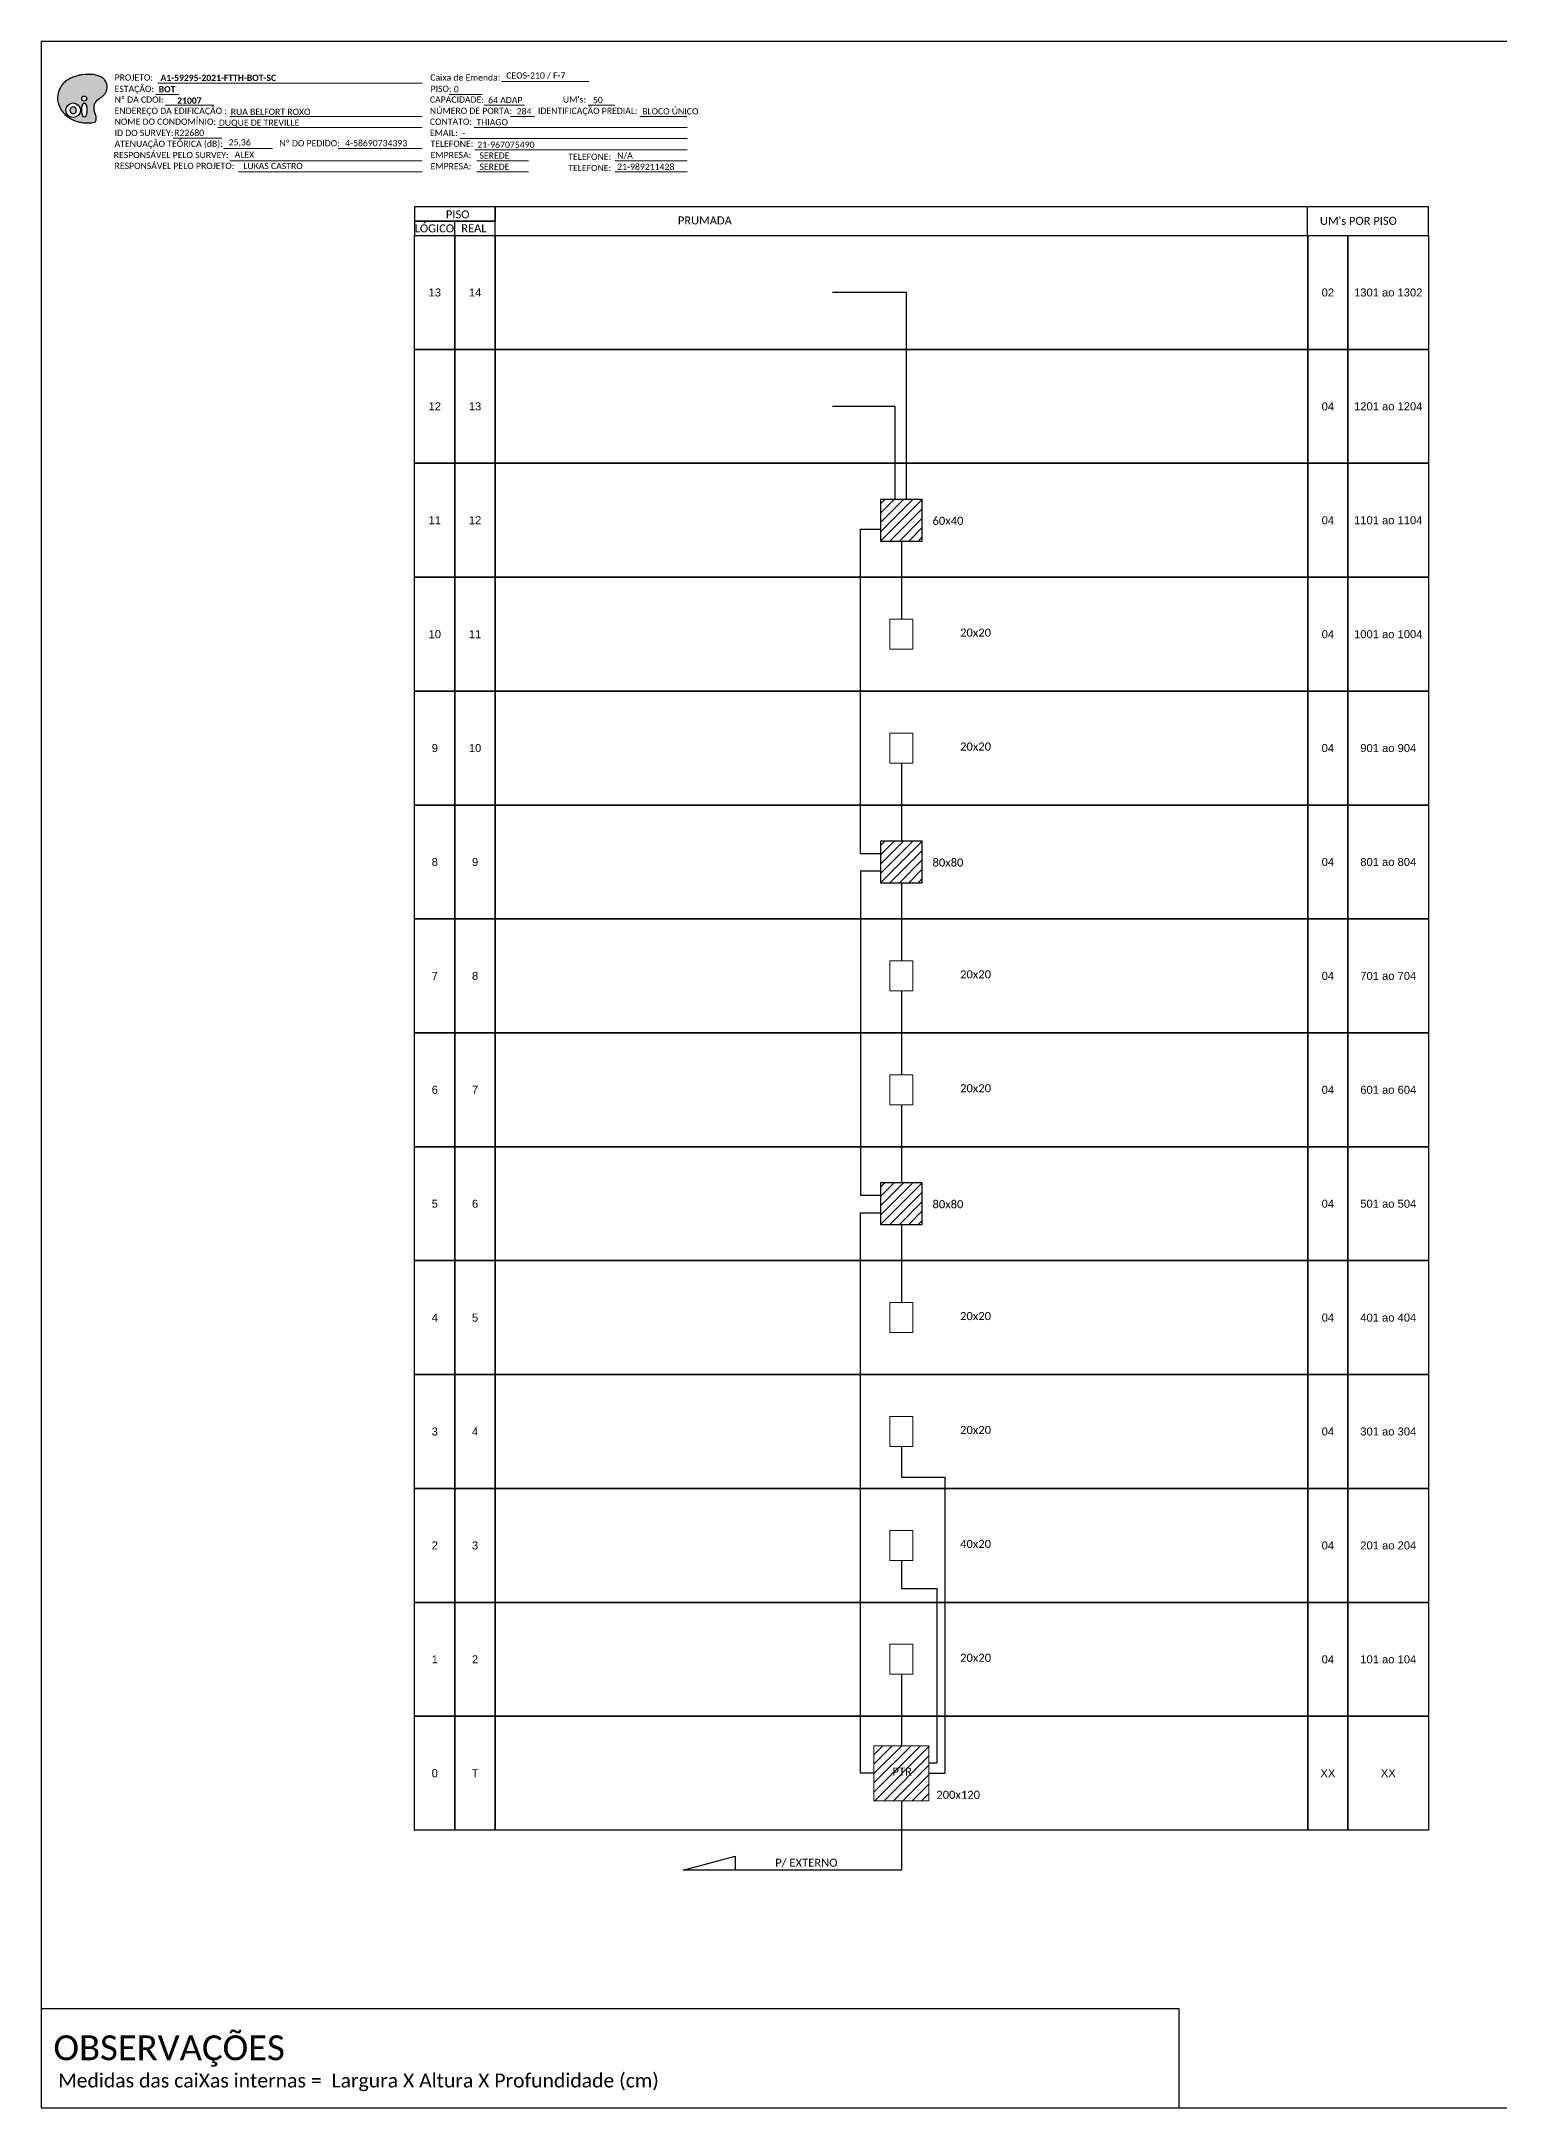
# Model space of a CAD drawing. Extents: x -89 to 2622484776, y -1852823961 to 1299.
# Drawn here: x 870 to 1289, y 705 to 1299 of the extents above; entities that cross this region are included whole.
import ezdxf
from ezdxf.enums import TextEntityAlignment as Align

# ---------------------------------------------------------------- set-up
doc = ezdxf.new("R2010")
doc.units = 0
doc.styles.add('ARIAL', font='arial.ttf')
doc.styles.add('WMF-Calibri0', font='calibri.ttf')
doc.styles.add('WMF-Calibri1', font='calibrib.ttf')

# ---------------------------------------------------------------- blocks, each defined once
blk = doc.blocks.new('OI')
h = blk.add_hatch(color=40)
edge = h.paths.add_edge_path()
edge.add_spline(control_points=[(4.35, -0.67), (3.92, -0.99), (3.26, -1.5), (2.81, -2.59), (2.9, -3.5), (3.06, -4.27), (3.31, -4.85), (3.37, -5.39), (3.4, -5.88), (3.2, -6.4), (2.54, -6.61), (1.65, -6.63), (0.55, -6.67), (-0.56, -6.42), (-1.61, -6.14), (-2.77, -5.61), (-3.92, -4.77), (-4.89, -3.7), (-5.34, -2.65), (-5.6, -1.94), (-5.85, -0.96), (-5.71, 0.47), (-5.1, 2.02), (-4.14, 3.02), (-3.3, 3.61), (-2.37, 4.16), (-1.36, 4.44), (-0.56, 4.7), (0.79, 4.85), (2.24, 4.97), (3.79, 4.57), (4.67, 4.21), (5.44, 3.65), (5.76, 2.99), (6.03, 2.21), (6.01, 1.46), (5.72, 0.64), (5.31, 0.08), (4.88, -0.38), (4.51, -0.55), (4.35, -0.67)], knot_values=[0, 0, 0, 0, 1.60434, 2.417191, 3.427595, 4.282808, 4.776746, 5.304182, 5.888771, 6.258406, 6.858137, 7.79129, 8.986195, 10.124242, 11.187857, 12.242908, 13.953784, 15.414161, 16.515391, 17.349188, 17.675853, 19.552021, 21.515531, 22.568638, 23.63245, 24.621084, 25.782718, 26.745347, 27.142653, 29.870543, 31.004649, 31.921532, 32.709589, 33.801391, 34.042471, 35.192333, 35.971461, 36.628871, 37.254359, 37.836911, 37.836911, 37.836911, 37.836911], degree=3, periodic=0)
h.paths.add_polyline_path([(1.13, -0.87, -1), (-0.04, -0.87, -1)], flags=16)
edge = h.paths.add_edge_path(flags=16)
edge.add_ellipse((0.56, -3.59), major_axis=(-0.02, 1.71), ratio=0.361305, start_angle=0, end_angle=360)
h.paths.add_polyline_path([(-0.36, -3.62, -1), (-3.8, -3.62, -1)], flags=16)
edge = h.paths.add_edge_path(flags=0)
edge.add_ellipse((-2.08, -3.62), major_axis=(0, 0.885), ratio=0.758294, start_angle=0, end_angle=360)
at = {"color": 40}
for centre, radius in [((-2.08, -3.62), 1.72), ((0.54, -0.87), 0.587)]:
    blk.add_circle(centre, radius, dxfattribs=at)
blk.add_ellipse((-2.08, -3.62), major_axis=(0, 0.885), ratio=0.758294, start_param=-3.141592653589792, end_param=3.141592653589792, dxfattribs=at)
blk.add_ellipse((0.56, -3.59), major_axis=(-0.02, 1.71), ratio=0.361305, dxfattribs=at)
at = {"color": 40, "start_tangent": (-0.800898, -0.598801), "end_tangent": (-0.800898, -0.598801)}
blk.add_spline([(4.35, -0.67), (3.2, -1.78), (2.9, -2.54), (2.92, -3.55), (3.12, -4.38), (3.28, -4.85), (3.37, -5.37), (3.35, -5.95), (3.2, -6.29), (2.66, -6.55), (1.73, -6.63), (0.54, -6.62), (-0.58, -6.41), (-1.6, -6.11), (-2.56, -5.67), (-3.95, -4.67), (-4.89, -3.56), (-5.37, -2.56), (-5.64, -1.78), (-5.72, -1.46), (-5.63, 0.42), (-4.84, 2.22), (-4.13, 2.99), (-3.27, 3.62), (-2.4, 4.09), (-1.3, 4.47), (-0.37, 4.72), (0.02, 4.77), (2.75, 4.8), (3.85, 4.53), (4.69, 4.16), (5.31, 3.68), (5.85, 2.73), (5.93, 2.5), (5.94, 1.35), (5.67, 0.62), (5.29, 0.08), (4.84, -0.36), (4.35, -0.67)], degree=3, dxfattribs=at)
blk = doc.blocks.new('CARIMBO')
at = {"color": 7, "lineweight": 0}
for points in [[(35.66, -16.79), (111.64, -16.79)], [(134.48, -16.3), (159.61, -16.3)], [(35.15, -20.06), (41.7, -20.06)], [(37.81, -23.14), (51.75, -23.14)], [(119.43, -20.02), (128.92, -20.02)], [(129.48, -23.14), (141.1, -23.14)], [(159.42, -23.14), (167.09, -23.14)], [(52.97, -29.48), (111.64, -29.48)], [(56.38, -26.37), (111.64, -26.37)], [(126.6, -29.48), (187.83, -29.48)], [(137.07, -26.37), (144.01, -26.37)], [(174.24, -26.37), (187.8, -26.37)], [(40.13, -32.55), (54.07, -32.55)], [(54.67, -35.52), (68.61, -35.52)], [(122.56, -32.72), (187.83, -32.72)], [(56.38, -39.07), (111.64, -39.07)], [(126.84, -35.96), (187.83, -35.96)], [(127.45, -39.07), (142.25, -39.07)], [(167.06, -39.07), (187.83, -39.07)], [(58.87, -42.31), (111.64, -42.31)], [(127.45, -42.31), (142.25, -42.31)], [(167.06, -42.31), (187.83, -42.31)]]:
    blk.add_lwpolyline(points, dxfattribs=at)
at = {"color": 7, "xscale": 1.213923925163967, "yscale": 1.213923925163967, "zscale": 1.213923925163967, "rotation": 0.1532896023949059}
blk.add_blockref('OI', (13.86, -20.16), dxfattribs=at)
at = {"color": 7, "lineweight": 0, "style": 'WMF-Calibri0'}
for s, height, p in [('PROJETO:', 1.793, (23.26, -16.04)), ('ESTAÇÃO:', 1.793, (23.26, -19.32)), ('Caixa de Emenda:', 1.7927, (114.02, -16.04)), ('PISO:', 1.793, (114.09, -19.28)), ('ENDEREÇO DA EDIFICAÇÃO :', 1.7927, (23.26, -25.63)), ('Nº DA CDOI:', 1.7927, (23.26, -22.39)), ('CAPACIDADE:', 1.7927, (113.91, -22.39)), ('NÚMERO DE PORTA:', 1.7927, (113.91, -25.63)), ('IDENTIFICAÇÃO PREDIAL:', 1.7927, (144.99, -25.63)), ("UM's:", 1.793, (152.15, -22.39)), ('NOME DO CONDOMÍNIO:', 1.7927, (23.26, -28.74)), ('CONTATO:', 1.793, (113.91, -28.74)), ('ATENUAÇÃO TEÓRICA (dB):', 1.7927, (23.26, -35.09)), ('ID DO SURVEY:', 1.7927, (23.26, -31.97)), ('EMAIL:', 1.793, (113.91, -31.97)), ('TELEFONE:', 1.793, (114.09, -35.09)), ('RESPONSÁVEL PELO SURVEY:', 1.7927, (23.02, -38.32)), ('RESPONSÁVEL PELO PROJETO:', 1.7927, (23.26, -41.44)), ('EMPRESA:', 1.793, (114.09, -38.32)), ('EMPRESA:', 1.793, (114.09, -41.56)), ('TELEFONE:', 1.793, (153.7, -38.83)), ('TELEFONE:', 1.793, (153.7, -42.06))]:
    blk.add_text(s, height=height, dxfattribs=at).set_placement(p)
at = {"color": 7, "lineweight": 0, "flags": 8}
for tag, p, style in [('EST', (35.94, -19.41), 'WMF-Calibri1'), ('PROJ', (36.46, -16.13), 'WMF-Calibri1'), ('PISO_PTR', (120.78, -19.42), 'WMF-Calibri0'), ('CEOS-XX', (135.87, -15.46), 'WMF-Calibri0'), ('CAPAC.', (130.66, -22.52), 'WMF-Calibri0'), ("UC'S", (160.78, -22.54), 'WMF-Calibri0'), ('NOME_DO_COND.', (53.23, -29.02), 'WMF-Calibri0'), ('LOGRADOURO', (56.65, -25.91), 'WMF-Calibri0'), ('NOME_DO_CONTATO', (127.3, -28.89), 'WMF-Calibri0'), ('N°', (138.85, -25.77), 'WMF-Calibri0'), ('N°PREDIO', (174.94, -25.77), 'WMF-Calibri0'), ('_ID_', (40.39, -31.94), 'WMF-Calibri0'), ('O_POTEN', (56.06, -34.68), 'WMF-Calibri0'), ('EMAIL', (123.26, -32.12), 'WMF-Calibri0'), ('TELEFONE', (127.55, -35.36), 'WMF-Calibri0'), ('RES_SURVEY', (57.78, -38.23), 'WMF-Calibri0'), ('RES_PROJ', (60.27, -41.47), 'WMF-Calibri0'), ('EMP_RESP_SURVEY', (128.16, -38.47), 'WMF-Calibri0'), ('EMP_RESP_PROJ', (128.16, -41.71), 'WMF-Calibri0'), ('CONT_RESP_SURVEY', (167.76, -38.47), 'WMF-Calibri0'), ('CONT_RESP_PROJ', (167.76, -41.71), 'WMF-Calibri0')]:
    blk.add_attdef(tag, p, '', height=1.79, dxfattribs=dict(at, style=style))
at = {"color": 7, "lineweight": 0, "style": 'WMF-Calibri1', "flags": 8}
blk.add_attdef("N° CDO'S", text='', height=1.79, dxfattribs=at).set_placement((44.78, -22.68), align=Align.CENTER)

msp = doc.modelspace()

# ---------------------------------------------------------------- hatches: boundary and pattern name
h = msp.add_hatch()
h.set_pattern_fill('ANSI31', color=1, scale=0.6)
h.set_pattern_definition([(45, (-295.82, 244.2563), (-1.3470384, 1.3470384), [])])
h.paths.add_polyline_path([(1110.97, 1155.35), (1122.97, 1155.35), (1122.97, 1167.35), (1110.97, 1167.35)])
h = msp.add_hatch()
h.set_pattern_fill('ANSI31', color=1, scale=0.6)
h.set_pattern_definition([(45, (-295.82, 146.025), (-1.3470384, 1.3470384), [])])
h.paths.add_polyline_path([(1110.97, 1057.12), (1122.97, 1057.12), (1122.97, 1069.12), (1110.97, 1069.12)])
h = msp.add_hatch()
h.set_pattern_fill('ANSI31', color=1, scale=0.6)
h.set_pattern_definition([(45, (-295.82, 47.7938), (-1.3470384, 1.3470384), [])])
h.paths.add_polyline_path([(1110.97, 958.88), (1122.97, 958.88), (1122.97, 970.88), (1110.97, 970.88)])
h = msp.add_hatch()
h.set_pattern_fill('ANSI31', color=1, scale=0.6)
h.set_pattern_definition([(45, (486.9186, 3441.476), (-1.3470384, 1.3470384), [])])
h.paths.add_polyline_path([(1124.88, 793.26), (1124.88, 809.07), (1109.07, 809.07), (1109.07, 793.26)])
h.paths.add_polyline_path([(1113.81, 799.9), (1120.61, 799.9), (1120.61, 803.37), (1113.81, 803.37)], flags=24)

# ---------------------------------------------------------------- linework, layer by layer
at = {"color": 3, "ltscale": 0.5}
for p, q in [((1105.18, 1158.76), (1110.97, 1158.76)), ((1105.18, 1065.53), (1110.97, 1065.53)), ((1105.18, 1060.53), (1110.97, 1060.53)), ((1105.18, 967.29), (1110.97, 967.29)), ((1105.18, 801.17), (1105.18, 962.29)), ((1105.18, 962.29), (1110.97, 962.29)), ((1109.07, 801.17), (1105.18, 801.17))]:
    msp.add_line(p, q, dxfattribs=at)
for points in [[(869.68, 705.02), (1708.25, 705.02), (1708.25, 1299.02), (869.68, 1299.02), (869.68, 705.02)], [(1000.13, 1243.21), (1268.5, 1243.21), (1268.5, 1251.43), (1000.13, 1251.43), (1000.13, 1251.43), (1000.13, 1247.32)], [(1233.75, 1243.21), (1233.75, 1251.43)], [(988.56, 1243.21), (988.56, 1247.32)]]:
    msp.add_lwpolyline(points)
at = {"color": 7, "lineweight": 0}
msp.add_lwpolyline([(954.99, 1268.26), (979.14, 1268.26)], dxfattribs=at)
for points in [[(976.99, 1247.32), (1000.13, 1247.32), (1000.13, 1251.43), (976.99, 1251.43)], [(976.99, 1243.21), (1000.13, 1243.21), (1000.13, 1247.32), (976.99, 1247.32)], [(977.02, 1243.21), (988.59, 1243.21), (988.59, 1210.46), (977.02, 1210.46)], [(988.59, 1243.21), (1000.17, 1243.21), (1000.17, 1210.46), (988.59, 1210.46)], [(1000.17, 1243.21), (1233.78, 1243.21), (1233.78, 1210.46), (1000.17, 1210.46)], [(1233.78, 1243.21), (1245.35, 1243.21), (1245.35, 1210.46), (1233.78, 1210.46)], [(1245.35, 1243.21), (1268.5, 1243.21), (1268.5, 1210.46), (1245.35, 1210.46)], [(977.02, 1210.46), (988.59, 1210.46), (988.59, 1177.72), (977.02, 1177.72)], [(988.59, 1210.46), (1000.17, 1210.46), (1000.17, 1177.72), (988.59, 1177.72)], [(1000.17, 1210.46), (1233.78, 1210.46), (1233.78, 1177.72), (1000.17, 1177.72)], [(1233.78, 1210.46), (1245.35, 1210.46), (1245.35, 1177.72), (1233.78, 1177.72)], [(1245.35, 1210.46), (1268.5, 1210.46), (1268.5, 1177.72), (1245.35, 1177.72)], [(977.02, 1177.72), (988.59, 1177.72), (988.59, 1144.97), (977.02, 1144.97)], [(988.59, 1177.72), (1000.17, 1177.72), (1000.17, 1144.97), (988.59, 1144.97)], [(1000.17, 1177.72), (1233.78, 1177.72), (1233.78, 1144.97), (1000.17, 1144.97)], [(1233.78, 1177.72), (1245.35, 1177.72), (1245.35, 1144.97), (1233.78, 1144.97)], [(1245.35, 1177.72), (1268.5, 1177.72), (1268.5, 1144.97), (1245.35, 1144.97)], [(977.02, 1144.97), (988.59, 1144.97), (988.59, 1112.23), (977.02, 1112.23)], [(988.59, 1144.97), (1000.17, 1144.97), (1000.17, 1112.23), (988.59, 1112.23)], [(1000.17, 1144.97), (1233.78, 1144.97), (1233.78, 1112.23), (1000.17, 1112.23)], [(1233.78, 1144.97), (1245.35, 1144.97), (1245.35, 1112.23), (1233.78, 1112.23)], [(1245.35, 1144.97), (1268.5, 1144.97), (1268.5, 1112.23), (1245.35, 1112.23)], [(977.02, 1112.23), (988.59, 1112.23), (988.59, 1079.49), (977.02, 1079.49)], [(988.59, 1112.23), (1000.17, 1112.23), (1000.17, 1079.49), (988.59, 1079.49)], [(1000.17, 1112.23), (1233.78, 1112.23), (1233.78, 1079.49), (1000.17, 1079.49)], [(1233.78, 1112.23), (1245.35, 1112.23), (1245.35, 1079.49), (1233.78, 1079.49)], [(1245.35, 1112.23), (1268.5, 1112.23), (1268.5, 1079.49), (1245.35, 1079.49)], [(977.02, 1079.49), (988.59, 1079.49), (988.59, 1046.74), (977.02, 1046.74)], [(988.59, 1079.49), (1000.17, 1079.49), (1000.17, 1046.74), (988.59, 1046.74)], [(1000.17, 1079.49), (1233.78, 1079.49), (1233.78, 1046.74), (1000.17, 1046.74)], [(1233.78, 1079.49), (1245.35, 1079.49), (1245.35, 1046.74), (1233.78, 1046.74)], [(1245.35, 1079.49), (1268.5, 1079.49), (1268.5, 1046.74), (1245.35, 1046.74)], [(977.02, 1046.74), (988.59, 1046.74), (988.59, 1014), (977.02, 1014)], [(988.59, 1046.74), (1000.17, 1046.74), (1000.17, 1014), (988.59, 1014)], [(1000.17, 1046.74), (1233.78, 1046.74), (1233.78, 1014), (1000.17, 1014)], [(1233.78, 1046.74), (1245.35, 1046.74), (1245.35, 1014), (1233.78, 1014)], [(1245.35, 1046.74), (1268.5, 1046.74), (1268.5, 1014), (1245.35, 1014)], [(977.02, 1014), (988.59, 1014), (988.59, 981.26), (977.02, 981.26)], [(988.59, 1014), (1000.17, 1014), (1000.17, 981.26), (988.59, 981.26)], [(1000.17, 1014), (1233.78, 1014), (1233.78, 981.26), (1000.17, 981.26)], [(1233.78, 1014), (1245.35, 1014), (1245.35, 981.26), (1233.78, 981.26)], [(1245.35, 1014), (1268.5, 1014), (1268.5, 981.26), (1245.35, 981.26)], [(977.02, 981.26), (988.59, 981.26), (988.59, 948.51), (977.02, 948.51)], [(988.59, 981.26), (1000.17, 981.26), (1000.17, 948.51), (988.59, 948.51)], [(1000.17, 981.26), (1233.78, 981.26), (1233.78, 948.51), (1000.17, 948.51)], [(1233.78, 981.26), (1245.35, 981.26), (1245.35, 948.51), (1233.78, 948.51)], [(1245.35, 981.26), (1268.5, 981.26), (1268.5, 948.51), (1245.35, 948.51)], [(977.02, 948.51), (988.59, 948.51), (988.59, 915.77), (977.02, 915.77)], [(988.59, 948.51), (1000.17, 948.51), (1000.17, 915.77), (988.59, 915.77)], [(1000.17, 948.51), (1233.78, 948.51), (1233.78, 915.77), (1000.17, 915.77)], [(1233.78, 948.51), (1245.35, 948.51), (1245.35, 915.77), (1233.78, 915.77)], [(1245.35, 948.51), (1268.5, 948.51), (1268.5, 915.77), (1245.35, 915.77)], [(977.02, 915.77), (988.59, 915.77), (988.59, 883.03), (977.02, 883.03)], [(988.59, 915.77), (1000.17, 915.77), (1000.17, 883.03), (988.59, 883.03)], [(1000.17, 915.77), (1233.78, 915.77), (1233.78, 883.03), (1000.17, 883.03)], [(1233.78, 915.77), (1245.35, 915.77), (1245.35, 883.03), (1233.78, 883.03)], [(1245.35, 915.77), (1268.5, 915.77), (1268.5, 883.03), (1245.35, 883.03)], [(977.02, 883.03), (988.59, 883.03), (988.59, 850.28), (977.02, 850.28)], [(988.59, 883.03), (1000.17, 883.03), (1000.17, 850.28), (988.59, 850.28)], [(1000.17, 883.03), (1233.78, 883.03), (1233.78, 850.28), (1000.17, 850.28)], [(1233.78, 883.03), (1245.35, 883.03), (1245.35, 850.28), (1233.78, 850.28)], [(1245.35, 883.03), (1268.5, 883.03), (1268.5, 850.28), (1245.35, 850.28)], [(977.02, 850.28), (988.59, 850.28), (988.59, 817.54), (977.02, 817.54)], [(988.59, 850.28), (1000.17, 850.28), (1000.17, 817.54), (988.59, 817.54)], [(1000.17, 850.28), (1233.78, 850.28), (1233.78, 817.54), (1000.17, 817.54)], [(1233.78, 850.28), (1245.35, 850.28), (1245.35, 817.54), (1233.78, 817.54)], [(1245.35, 850.28), (1268.5, 850.28), (1268.5, 817.54), (1245.35, 817.54)], [(977.02, 817.54), (988.59, 817.54), (988.59, 784.79), (977.02, 784.79)], [(988.59, 817.54), (1000.17, 817.54), (1000.17, 784.79), (988.59, 784.79)], [(1000.17, 817.54), (1233.78, 817.54), (1233.78, 784.79), (1000.17, 784.79)], [(1233.78, 817.54), (1245.35, 817.54), (1245.35, 784.79), (1233.78, 784.79)], [(1245.35, 817.54), (1268.5, 817.54), (1268.5, 784.79), (1245.35, 784.79)]]:
    msp.add_lwpolyline(points, close=True)
at = {"color": 3, "ltscale": 0.5}
for points in [[(1118.47, 1167.35), (1118.47, 1226.83), (1097.18, 1226.83)], [(1115.18, 1167.35), (1115.18, 1194.09), (1097.18, 1194.09)], [(1105.18, 1065.53), (1105.18, 1158.76)], [(1116.97, 1155.35), (1116.97, 1132.91)], [(1116.97, 1091.55), (1116.97, 1069.12)], [(1105.18, 1060.53), (1105.18, 967.29)], [(1116.97, 1057.12), (1116.97, 1034.68)], [(1116.97, 1026.06), (1116.97, 1001.94)], [(1116.97, 993.32), (1116.97, 970.88)], [(1116.97, 958.88), (1116.97, 936.45)], [(1116.97, 895.09), (1116.97, 886.29), (1120.29, 886.29), (1129.48, 886.29), (1129.48, 801.17)], [(1116.97, 862.34), (1116.97, 854.29), (1120.29, 854.29), (1127.18, 854.29), (1127.18, 804.17)], [(1116.97, 829.6), (1116.97, 809.07)], [(1124.88, 804.17), (1127.18, 804.17)], [(1124.88, 801.17), (1127.18, 801.17), (1129.48, 801.17)], [(1116.97, 793.26), (1116.97, 773.29), (1054.18, 773.29), (1069.18, 777.29), (1069.18, 773.29)]]:
    msp.add_lwpolyline(points, dxfattribs=at)
at = {"color": 1}
for points in [[(1110.97, 1155.35), (1122.97, 1155.35), (1122.97, 1167.35), (1110.97, 1167.35)], [(1110.97, 1057.12), (1122.97, 1057.12), (1122.97, 1069.12), (1110.97, 1069.12)], [(1110.97, 958.88), (1122.97, 958.88), (1122.97, 970.88), (1110.97, 970.88)]]:
    msp.add_lwpolyline(points, close=True, dxfattribs=at)
at = {"color": 0, "lineweight": 0}
for points in [[(1113.66, 1132.91), (1120.29, 1132.91), (1120.29, 1124.29), (1113.66, 1124.29)], [(1113.66, 1100.17), (1120.29, 1100.17), (1120.29, 1091.55), (1113.66, 1091.55)], [(1113.66, 1034.68), (1120.29, 1034.68), (1120.29, 1026.06), (1113.66, 1026.06)], [(1113.66, 1001.94), (1120.29, 1001.94), (1120.29, 993.32), (1113.66, 993.32)], [(1113.66, 936.45), (1120.29, 936.45), (1120.29, 927.83), (1113.66, 927.83)], [(1113.66, 903.71), (1120.29, 903.71), (1120.29, 895.09), (1113.66, 895.09)], [(1113.66, 870.96), (1120.29, 870.96), (1120.29, 862.34), (1113.66, 862.34)], [(1113.66, 838.22), (1120.29, 838.22), (1120.29, 829.6), (1113.66, 829.6)]]:
    msp.add_lwpolyline(points, close=True, dxfattribs=at)
at = {"color": 1, "lineweight": 0}
msp.add_lwpolyline([(1109.07, 809.07), (1124.88, 809.07), (1124.88, 793.26), (1109.07, 793.26)], close=True, dxfattribs=at)
at = {"color": 7}
msp.add_lwpolyline([(869.76, 733.5), (1196.71, 733.5), (1196.71, 705.02)], dxfattribs=at)
for p in [(977.02, 1243.21), (977.02, 1210.46), (977.02, 1177.72), (977.02, 1144.97), (977.02, 1112.23), (977.02, 1079.49), (977.02, 1046.74), (977.02, 1014), (977.02, 981.26), (977.02, 948.51), (977.02, 915.77), (977.02, 883.03), (977.02, 850.28), (977.02, 817.54), (977.02, 784.79)]:
    msp.add_point(p)

# ---------------------------------------------------------------- block references
ref = msp.add_blockref('CARIMBO', (867.49, 1303.77))
ref.add_attrib('PROJ', 'A1-59295-2021-FTTH-BOT-SC', (903.95, 1287.63), dxfattribs={"color": 7, "lineweight": 0, "height": 1.7927, "style": 'WMF-Calibri1'})
ref.add_attrib('EST', 'BOT', (903.43, 1284.35), dxfattribs={"color": 7, "lineweight": 0, "height": 1.793, "style": 'WMF-Calibri1'})
ref.add_attrib("N° CDO'S", '21007', dxfattribs={"color": 7, "lineweight": 0, "height": 1.793, "style": 'WMF-Calibri1'}).set_placement((912.27, 1281.09), align=Align.CENTER)
ref.add_attrib('LOGRADOURO', 'RUA BELFORT ROXO', (924.14, 1277.86), dxfattribs={"color": 7, "lineweight": 0, "height": 1.7927, "style": 'WMF-Calibri0'})
ref.add_attrib('NOME_DO_COND.', 'DUQUE DE TREVILLE', (920.72, 1274.74), dxfattribs={"color": 7, "lineweight": 0, "height": 1.7927, "style": 'WMF-Calibri0'})
ref.add_attrib('_ID_', 'R22680', (907.89, 1271.83), dxfattribs={"color": 7, "lineweight": 0, "height": 1.793, "style": 'WMF-Calibri0'})
ref.add_attrib('O_POTEN', '25,36', (923.55, 1269.09), dxfattribs={"color": 7, "lineweight": 0, "height": 1.793, "style": 'WMF-Calibri0'})
ref.add_attrib('RES_SURVEY', 'ALEX', (925.27, 1265.54), dxfattribs={"color": 7, "lineweight": 0, "height": 1.793, "style": 'WMF-Calibri0'})
ref.add_attrib('RES_PROJ', 'LUKAS CASTRO', (927.76, 1262.3), dxfattribs={"color": 7, "lineweight": 0, "height": 1.7927, "style": 'WMF-Calibri0'})
ref.add_attrib('CEOS-XX', 'CEOS-210 / F-7', (1003.36, 1288.31), dxfattribs={"color": 7, "lineweight": 0, "height": 1.7927, "style": 'WMF-Calibri0'})
ref.add_attrib('CAPAC.', '64 ADAP', (998.15, 1281.25), dxfattribs={"color": 7, "lineweight": 0, "height": 1.793, "style": 'WMF-Calibri0'})
ref.add_attrib("UC'S", '50', (1028.27, 1281.23), dxfattribs={"color": 7, "lineweight": 0, "height": 1.793, "style": 'WMF-Calibri0'})
ref.add_attrib('PISO_PTR', '0', (988.28, 1284.34), dxfattribs={"color": 7, "lineweight": 0, "height": 1.79, "style": 'WMF-Calibri0'})
ref.add_attrib('N°', '284', (1006.34, 1278), dxfattribs={"color": 7, "lineweight": 0, "height": 1.793, "style": 'WMF-Calibri0'})
ref.add_attrib('N°PREDIO', 'BLOCO ÚNICO', (1042.43, 1278), dxfattribs={"color": 7, "lineweight": 0, "height": 1.7927, "style": 'WMF-Calibri0'})
ref.add_attrib('NOME_DO_CONTATO', 'THIAGO', (994.79, 1274.88), dxfattribs={"color": 7, "lineweight": 0, "height": 1.793, "style": 'WMF-Calibri0'})
ref.add_attrib('EMAIL', '-', (990.75, 1271.65), dxfattribs={"color": 7, "lineweight": 0, "height": 1.79, "style": 'WMF-Calibri0'})
ref.add_attrib('TELEFONE', '21-967075490', (995.04, 1268.41), dxfattribs={"color": 7, "lineweight": 0, "height": 1.7927, "style": 'WMF-Calibri0'})
ref.add_attrib('EMP_RESP_SURVEY', 'SEREDE', (995.65, 1265.3), dxfattribs={"color": 7, "lineweight": 0, "height": 1.793, "style": 'WMF-Calibri0'})
ref.add_attrib('EMP_RESP_PROJ', 'SEREDE', (995.65, 1262.06), dxfattribs={"color": 7, "lineweight": 0, "height": 1.793, "style": 'WMF-Calibri0'})
ref.add_attrib('CONT_RESP_SURVEY', 'N/A', (1035.25, 1265.3), dxfattribs={"color": 7, "lineweight": 0, "height": 1.793, "style": 'WMF-Calibri0'})
ref.add_attrib('CONT_RESP_PROJ', '21-989211428', (1035.25, 1262.06), dxfattribs={"color": 7, "lineweight": 0, "height": 1.7927, "style": 'WMF-Calibri0'})

# ---------------------------------------------------------------- texts
at = {"color": 7, "lineweight": 0, "style": 'WMF-Calibri0'}
msp.add_text('Nº DO PEDIDO:', height=1.7927, dxfattribs=at).set_placement((938.12, 1268.84))
at = {"style": 'WMF-Calibri0'}
for s, height, p in [('     PISO', 2.3, (981.95, 1248.13)), ('PRUMADA', 2.3, (1052.69, 1246.39)), ("UM's POR PISO", 2.3, (1237.28, 1246.27)), ('  LÓGICO', 2.3, (975.4, 1244.1)), ('    REAL', 2.3, (987.16, 1244.15)), ('60x40', 2.317, (1125.9, 1160.04)), ('20x20', 2.317, (1133.84, 1127.88)), ('20x20', 2.317, (1133.84, 1095.14)), ('80x80', 2.317, (1125.9, 1061.8)), ('20x20', 2.317, (1133.84, 1029.65)), ('20x20', 2.317, (1133.84, 996.91)), ('80x80', 2.317, (1125.9, 963.57)), ('20x20', 2.317, (1133.84, 931.42)), ('20x20', 2.317, (1133.84, 898.68)), ('40x20', 2.317, (1133.84, 865.93)), ('20x20', 2.317, (1133.84, 833.19)), ('PTR', 2.317, (1114.39, 800.48)), ('200x120', 2.317, (1127.01, 793.81)), ('P/ EXTERNO', 2.317, (1080.68, 774.29))]:
    msp.add_text(s, height=height, dxfattribs=at).set_placement(p)
at = {"style": 'ARIAL'}
for s, p in [('13', (982.81, 1226.83)), ('14', (994.38, 1226.83)), ('02', (1239.57, 1226.83)), ('1301 ao 1302', (1256.93, 1226.83)), ('12', (982.81, 1194.09)), ('13', (994.38, 1194.09)), ('04', (1239.57, 1194.09)), ('1201 ao 1204', (1256.93, 1194.09)), ('11', (982.81, 1161.35)), ('12', (994.38, 1161.35)), ('04', (1239.57, 1161.35)), ('1101 ao 1104', (1256.93, 1161.35)), ('10', (982.81, 1128.6)), ('11', (994.38, 1128.6)), ('04', (1239.57, 1128.6)), ('1001 ao 1004', (1256.93, 1128.6)), ('9', (982.81, 1095.86)), ('10', (994.38, 1095.86)), ('04', (1239.57, 1095.86)), ('901 ao 904', (1256.93, 1095.86)), ('8', (982.81, 1063.12)), ('9', (994.38, 1063.12)), ('04', (1239.57, 1063.12)), ('801 ao 804', (1256.93, 1063.12)), ('7', (982.81, 1030.37)), ('8', (994.38, 1030.37)), ('04', (1239.57, 1030.37)), ('701 ao 704', (1256.93, 1030.37)), ('6', (982.81, 997.63)), ('7', (994.38, 997.63)), ('04', (1239.57, 997.63)), ('601 ao 604', (1256.93, 997.63)), ('5', (982.81, 964.88)), ('6', (994.38, 964.88)), ('04', (1239.57, 964.88)), ('501 ao 504', (1256.93, 964.88)), ('4', (982.81, 932.14)), ('5', (994.38, 932.14)), ('04', (1239.57, 932.14)), ('401 ao 404', (1256.93, 932.14)), ('3', (982.81, 899.4)), ('4', (994.38, 899.4)), ('04', (1239.57, 899.4)), ('301 ao 304', (1256.93, 899.4)), ('2', (982.81, 866.65)), ('3', (994.38, 866.65)), ('04', (1239.57, 866.65)), ('201 ao 204', (1256.93, 866.65)), ('1', (982.81, 833.91)), ('2', (994.38, 833.91)), ('04', (1239.57, 833.91)), ('101 ao 104', (1256.93, 833.91)), ('0', (982.81, 801.17)), ('T', (994.38, 801.17)), ('XX', (1239.57, 801.17)), ('XX', (1256.93, 801.17))]:
    msp.add_text(s, height=2.3, dxfattribs=at).set_placement(p, align=Align.MIDDLE_CENTER)
at = {"color": 7, "style": 'WMF-Calibri0'}
msp.add_text('OBSERVAÇÕES', height=7.1308, dxfattribs=at).set_placement((873.17, 718.67))
at = {"color": 7, "insert": (874.52, 714.83), "char_height": 4, "width": 658.8434, "attachment_point": 1, "style": 'WMF-Calibri0'}
msp.add_mtext('Medidas das caiXas internas =  Largura X Altura X Profundidade (cm)', dxfattribs=at)
at = {"color": 7, "lineweight": 0, "style": 'WMF-Calibri0', "flags": 8}
msp.add_attdef('4-58690734393', (957.03, 1268.87), '4-58690734393', height=1.7927, dxfattribs=at)

doc.saveas('drawing.dxf')
